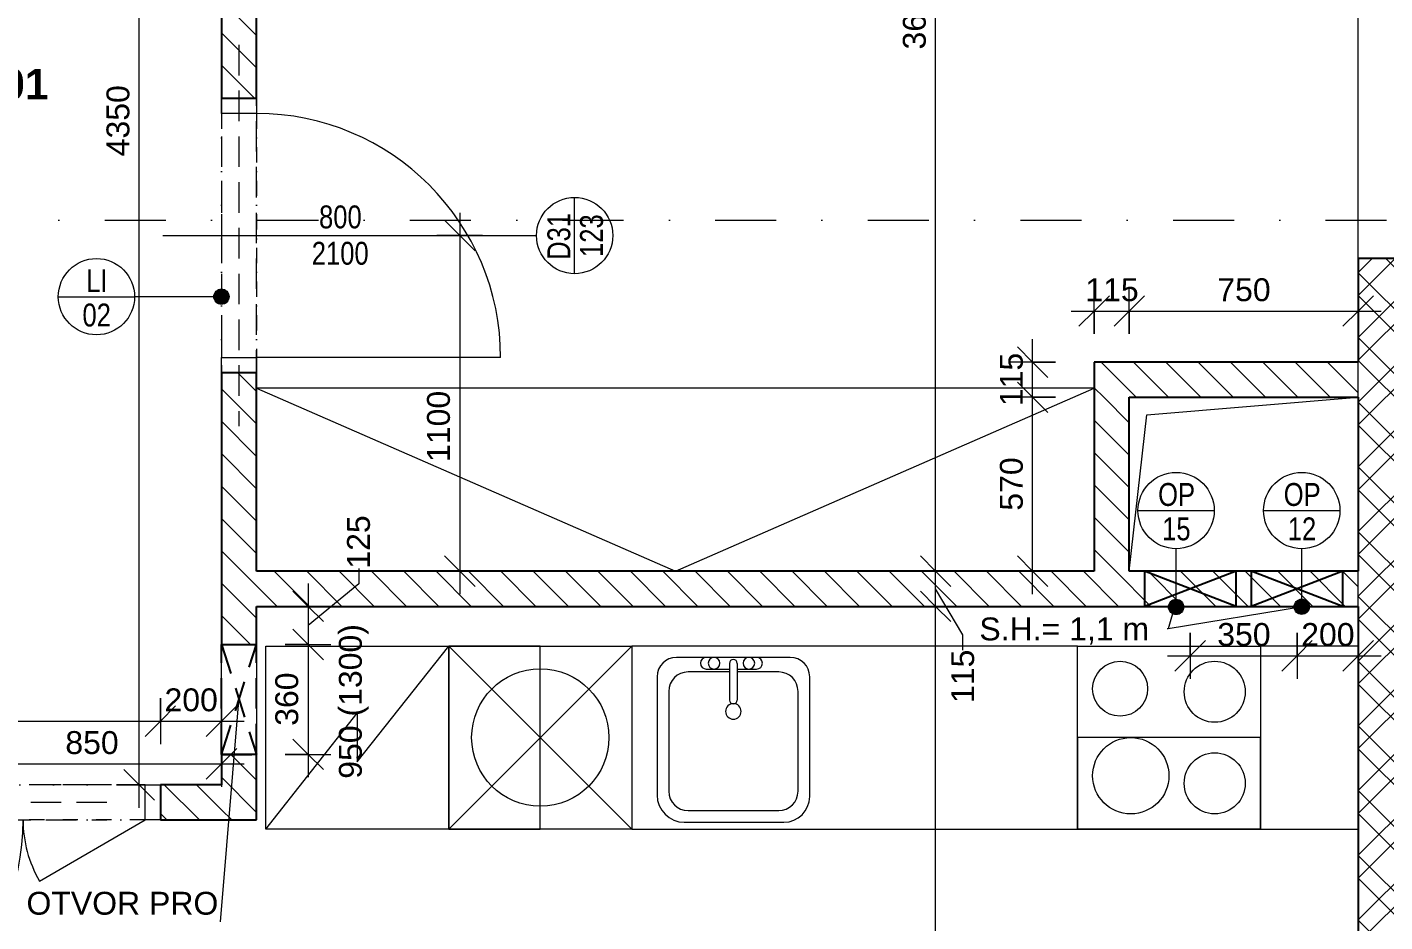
# Model space of a CAD drawing. Header units: millimetres. Extents: x -8633 to 38101, y -2985 to 57546.
# Drawn here: x 16359 to 20808, y 48504 to 51436 of the extents above; entities that cross this region are included whole.
import ezdxf

# ---------------------------------------------------------------- set-up
doc = ezdxf.new("R2010")
doc.units = ezdxf.units.MM
for name, pattern in [('HA_Dash_3mm-S1mm', [150, 100, -50]), ('HA_DashDot_10mm-S3mm', [500, 200, -150, 0, -150]), ('HA_DashDot_2_2mm-S0_6mm', [110, 50, -30, 0, -30])]:
    doc.linetypes.add(name, pattern=pattern)
for name, color, linetype, lineweight in [('A-____-____-DIMS', 9, 'Continuous', 5), ('A-____-____-DIMS-50', 9, 'Continuous', 5), ('A-____-____-IDEN', 9, 'Continuous', 9), ('A-AREA-____-IDEN', 9, 'Continuous', 9), ('A-DETL-____-OTLN', 9, 'Continuous', 25), ('A-DETL-GENF-OTLN', 9, 'Continuous', 9), ('A-DOOR-____-IDEN', 9, 'Continuous', 9), ('A-DOOR-____-MCUT', 9, 'HA_DashDot_2_2mm-S0_6mm', 9), ('A-DOOR-____-OTLN', 9, 'Continuous', 9), ('A-DOOR-FRAM-MCUT', 9, 'Continuous', 9), ('A-GENM-____-HDLN', 9, 'HA_Dash_3mm-S1mm', 9), ('A-GENM-____-IDEN', 9, 'Continuous', 9), ('A-GENM-____-MCUT', 9, 'HA_Dash_3mm-S1mm', 25), ('A-GENM-____-OTLN', 9, 'Continuous', 9), ('A-WALL-____-MCUT', 9, 'Continuous', 25), ('A-WALL-____-OTLN', 9, 'Continuous', 9), ('A-WALL-____-PATT', 9, 'Continuous', 25), ('G-____-____-TEXT', 9, 'Continuous', 5), ('I-FURN-____-OTLN', 9, 'Continuous', 9), ('I-WALL-____-MCUT', 9, 'Continuous', 25), ('I-WALL-____-OTLN', 9, 'Continuous', 9), ('P-SANR-FIXT-OTLN', 9, 'Continuous', 9), ('Q-CASE-____-OTLN', 9, 'Continuous', 9), ('Q-SPCQ-____-OTLN', 9, 'Continuous', 9), ('S-GRID-____-OTLN', 9, 'Continuous', 5)]:
    doc.layers.add(name, color=color, linetype=linetype, lineweight=lineweight)
doc.styles.add('Arial_1', font='arial.ttf', dxfattribs={"height": 75})
doc.styles.add('Arial_2', font='arial.ttf', dxfattribs={"width": 0.8, "height": 75})
doc.styles.add('Arial_B', font='arialbd.ttf', dxfattribs={"height": 100})
doc.dimstyles.new('Inner_Dimensions', dxfattribs={"dimscale": 304.8, "dimtxt": 76.519455, "dimasz": 0.328084, "dimexe": 0.246063, "dimexo": 0.0625, "dimgap": 0.032808, "dimtad": 1, "dimdec": 0, "dimzin": 0, "dimdsep": 46, "dimtxsty": 'Arial_1', "dimblk1": 'OBLIQUE', "dimblk2": 'OBLIQUE', "dimsah": 1, "dimcen": 0.09, "dimdle": 0.246063, "dimazin": 0, "dimtfac": 1, "dimtdec": 4, "dimtix": 1, "dimtmove": 0, "dimatfit": 3, "dimfxl": 0.246063, "dimfxlon": 1, "dimtvp": 1, "dimtolj": 1, "dimtzin": 0, "dimlwd": 9, "dimlwe": 9, "dimarcsym": 2})
doc.dimstyles.new('Inner_Dimensions_1', dxfattribs={"dimscale": 304.8, "dimtxt": 76.519455, "dimasz": 0.328084, "dimexe": 0.246063, "dimexo": 0.0625, "dimgap": 0.032808, "dimtad": 1, "dimdec": 0, "dimzin": 0, "dimdsep": 46, "dimtxsty": 'Arial_1', "dimblk1": 'OBLIQUE', "dimblk2": 'OBLIQUE', "dimsah": 1, "dimcen": 0.09, "dimdle": 0.246063, "dimazin": 0, "dimtfac": 1, "dimtdec": 4, "dimtix": 1, "dimtmove": 2, "dimatfit": 3, "dimfxl": 0.246063, "dimfxlon": 1, "dimtvp": 1, "dimtolj": 1, "dimtzin": 0, "dimlwd": 9, "dimlwe": 9, "dimarcsym": 2})
doc.dimstyles.new('Inner_Dimensions_2', dxfattribs={"dimscale": 304.8, "dimtxt": 76.519455, "dimasz": 0.328084, "dimexe": 0.246063, "dimexo": 0.0625, "dimgap": 0.032808, "dimtad": 1, "dimdec": 0, "dimzin": 0, "dimdsep": 46, "dimtxsty": 'Arial_1', "dimblk1": 'OBLIQUE', "dimblk2": 'OBLIQUE', "dimsah": 1, "dimcen": 0.09, "dimdle": 0.246063, "dimazin": 0, "dimtfac": 1, "dimtdec": 4, "dimtix": 1, "dimtmove": 1, "dimatfit": 3, "dimfxl": 0.246063, "dimfxlon": 1, "dimtvp": 1, "dimtolj": 1, "dimtzin": 0, "dimlwd": 9, "dimlwe": 9, "dimarcsym": 2})
pattern_1 = [(135, (0, 0), (-53.03301, -53.03301), [])]

# ---------------------------------------------------------------- blocks, each defined once
blk = doc.blocks.new('HA_DR_Single_Swing_Solid - In_BJ_800x2100-2124336-DPS_1NP - B')
at = {"layer": 'A-DOOR-____-MCUT'}
for p, q in [((-400, 57.5), (400, 57.5)), ((-400, -57.5), (400, -57.5))]:
    blk.add_line(p, q, dxfattribs=at)
at = {"layer": 'A-DOOR-____-OTLN', "lineweight": 5}
blk.add_line((400, 857.5), (400, 57.5), dxfattribs=at)
blk.add_arc((400, 57.5), 800, 90, 180, dxfattribs=at)
at = {"layer": 'A-DOOR-FRAM-MCUT'}
for p, q in [((-450, 57.5), (-400, 57.5)), ((-400, 57.5), (-400, -57.5)), ((400, 57.5), (450, 57.5)), ((400, -57.5), (400, 57.5)), ((-400, -57.5), (-450, -57.5)), ((450, -57.5), (400, -57.5))]:
    blk.add_line(p, q, dxfattribs=at)
blk = doc.blocks.new('HA_GM_Shaft_Rectangle - Default-2137961-DPS_1NP - B')
at = {"layer": 'A-DETL-GENF-OTLN'}
for p, q in [((57, -57), (750, 0)), ((0, -570), (57, -57))]:
    blk.add_line(p, q, dxfattribs=at)
at = {"layer": 'A-GENM-____-OTLN'}
for p, q in [((0, -570), (0, 0)), ((0, 0), (750, 0)), ((750, 0), (750, -570)), ((750, -570), (0, -570))]:
    blk.add_line(p, q, dxfattribs=at)
blk = doc.blocks.new('Lednice_Mraznička_ADNS - Lednice 600x600x1800-1452862-DPS_1NP - B')
at = {"layer": 'Q-SPCQ-____-OTLN'}
for p, q in [((-300, -300), (-300, 300)), ((80, 0), (-300, 300)), ((300, 300), (300, -300)), ((-80, 0), (80, 0)), ((300, -300), (-80, 0)), ((300, -300), (-300, -300))]:
    blk.add_line(p, q, dxfattribs=at)
blk = doc.blocks.new('Kuchyňská_linka_myčka_ADNS - Myčka-1452875-DPS_1NP - B')
at = {"layer": 'Q-SPCQ-____-OTLN'}
for p, q in [((-300, 300), (300, 300)), ((-300, -300), (-300, 300)), ((300, -300), (-300, 300)), ((-300, -300), (300, 300)), ((300, 300), (300, -300)), ((300, 0), (-300, 0)), ((-300, 0), (-300, -300)), ((300, -300), (300, 0)), ((300, -300), (-300, -300)), ((-300, -300), (300, -300))]:
    blk.add_line(p, q, dxfattribs=at)
blk.add_circle((0, 0), 225, dxfattribs=at)
blk = doc.blocks.new('Casework 15 - Casework 6-1448641-DPS_1NP - B')
at = {"layer": 'Q-CASE-____-OTLN'}
for p, q in [((18979.6, -19290.5), (17519.6, -19290.5)), ((19899.6, -19290.5), (19579.6, -19290.5)), ((17519.6, -19890.5), (18979.6, -19890.5)), ((19579.6, -19890.5), (19899.6, -19890.5))]:
    blk.add_line(p, q, dxfattribs=at)
blk = doc.blocks.new('Skříňka se dřezem_ pravoúhlá - 500 x 440mm-1452876-DPS_1NP - B')
at = {"layer": 'P-SANR-FIXT-OTLN'}
for p, q in [((202.2, 180.1), (-170.8, 180.1)), ((202.2, 180.1), (-170.8, 180.1)), ((91.9, 180.1), (-73.2, 180.1)), ((-73.2, 142), (3, 142)), ((3, 160.7), (3, 40.4)), ((28.4, 160.7), (28.4, 40.4)), ((28.4, 142), (91.9, 142)), ((-234.3, 116.6), (-234.3, -271)), ((-234.3, 116.6), (-234.3, -271)), ((3, 132.5), (-132.7, 132.5)), ((164.1, 132.5), (28.4, 132.5)), ((265.7, -275.5), (265.7, 116.6)), ((265.7, -275.5), (265.7, 116.6)), ((-196.2, 69), (-196.2, -258.3)), ((227.6, -258.3), (227.6, 69)), ((-132.7, -321.8), (164.1, -321.8)), ((-145.4, -359.9), (181.3, -359.9)), ((-145.4, -359.9), (181.3, -359.9))]:
    blk.add_line(p, q, dxfattribs=at)
for centre, radius, start, end in [((-170.8, 116.6), 63.5, 90, 180), ((-170.8, 116.6), 63.5, 90, 180), ((-73.2, 161.1), 19, 90, 270), ((-47.8, 161.1), 19, 360, 180), ((66.5, 161.1), 19, 360, 180), ((91.9, 161.1), 19, 270, 90), ((202.2, 116.6), 63.5, 0, 90), ((202.2, 116.6), 63.5, 360, 90), ((-47.8, 161.1), 19, 180, 0), ((15.7, 160.7), 12.7, 360, 180), ((66.5, 161.1), 19, 180, 360), ((-132.7, 69), 63.5, 90, 180), ((164.1, 69), 63.5, 0, 90), ((15.7, 3.2), 25.4, 360, 180), ((15.7, 3.2), 25.4, 180, 0), ((15.7, 40.4), 12.7, 180, 0), ((-132.7, -258.3), 63.5, 180, 270), ((164.1, -258.3), 63.5, 270, 0), ((-145.4, -271), 88.9, 180, 270), ((-145.4, -271), 88.9, 180, 270), ((181.3, -275.5), 84.4, 270, 0), ((181.3, -275.5), 84.4, 270, 0)]:
    blk.add_arc(centre, radius, start, end, dxfattribs=at)
blk = doc.blocks.new('Kuchyňská_linka_sporák_ADNS - 600x600x800-1452877-DPS_1NP - B')
at = {"layer": 'Q-SPCQ-____-OTLN'}
for p, q in [((0, 0), (600, 0)), ((0, -600), (0, 0)), ((600, 0), (600, -600)), ((600, -300), (0, -300)), ((0, -300), (0, -600)), ((600, -600), (600, -300)), ((600, -600), (0, -600)), ((0, -600), (600, -600))]:
    blk.add_line(p, q, dxfattribs=at)
for centre, radius in [((140, -140), 90), ((450, -150), 100), ((175, -425), 125), ((450, -450), 100)]:
    blk.add_circle(centre, radius, dxfattribs=at)
blk = doc.blocks.new('HA_DR_Double_Swing_Solid - In_BJ_1200x2100_800-1670814-DPS_1NP - B')
at = {"layer": 'A-DOOR-____-MCUT'}
for p, q in [((-600, 57.5), (600, 57.5)), ((-600, -57.5), (600, -57.5))]:
    blk.add_line(p, q, dxfattribs=at)
at = {"layer": 'A-DOOR-____-OTLN', "lineweight": 5}
for p, q in [((600, 857.5), (600, 57.5)), ((-253.6, 257.5), (-600, 57.5))]:
    blk.add_line(p, q, dxfattribs=at)
for centre, radius, start, end in [((600, 57.5), 800, 90, 180), ((-600, 57.5), 400, 360, 30)]:
    blk.add_arc(centre, radius, start, end, dxfattribs=at)
at = {"layer": 'A-DOOR-FRAM-MCUT'}
for p, q in [((-650, 57.5), (-600, 57.5)), ((-600, 57.5), (-600, -57.5)), ((600, 57.5), (650, 57.5)), ((600, -57.5), (600, 57.5)), ((-600, -57.5), (-650, -57.5)), ((650, -57.5), (600, -57.5))]:
    blk.add_line(p, q, dxfattribs=at)
blk = doc.blocks.new('NAB_Šatní_skříň_ADNS - 600x2000xšířka-1731973-DPS_1NP - B')
at = {"layer": 'I-FURN-____-OTLN'}
for p, q in [((0, 600), (1372.5, 0)), ((2745, 600), (0, 600)), ((1372.5, 0), (2745, 600))]:
    blk.add_line(p, q, dxfattribs=at)
blk = doc.blocks.new('TB_Porotherm KP11_5_1250mm - TB_Porotherm KP11_5_1250mm-1925016-DPS_1NP - B')
at = {"layer": 'A-GENM-____-HDLN'}
for p, q in [((625, 57.5), (-625, 57.5)), ((-625, 0), (625, 0)), ((-625, -57.5), (625, -57.5))]:
    blk.add_line(p, q, dxfattribs=at)
blk = doc.blocks.new('HA_GM_Opening_Rectangle_WallBased - Default-2022477-DPS_1NP - B')
at = {"layer": 'A-GENM-____-MCUT'}
for p, q in [((305, 57.5), (-55, -57.5)), ((-55, 57.5), (305, -57.5)), ((-55, 57.5), (-55, -57.5)), ((-55, 57.5), (305, 57.5)), ((305, 57.5), (305, -57.5)), ((-55, -57.5), (305, -57.5))]:
    blk.add_line(p, q, dxfattribs=at)
blk = doc.blocks.new('DIMBLOCK38-DPS_1NP - B')
at = {"layer": 'A-____-____-DIMS-50', "lineweight": 9}
for p, q in [((17776.7, 50827.7), (17776.7, 49577.7)), ((17776.7, 50752.7), (17726.7, 50802.7)), ((17851.7, 50752.7), (17701.7, 50752.7)), ((17776.7, 50752.7), (17826.7, 50702.7)), ((17776.7, 50752.7), (17851.7, 50752.7)), ((17776.7, 49652.7), (17726.7, 49702.7)), ((17851.7, 49652.7), (17701.7, 49652.7)), ((17776.7, 49652.7), (17826.7, 49602.7)), ((17776.7, 49652.7), (17851.7, 49652.7))]:
    blk.add_line(p, q, dxfattribs=at)
at = {"layer": 'A-____-____-DIMS-50', "color": 0, "lineweight": 9, "insert": (17669.4, 50010.9), "char_height": 75, "width": 276.883, "attachment_point": 1, "rotation": 90, "line_spacing_factor": 0.941778, "style": 'Arial_1'}
blk.add_mtext('1100', dxfattribs=at)
blk = doc.blocks.new('_Oblique')
at = {"color": 0, "linetype": 'ByBlock', "lineweight": -2}
blk.add_line((-0.5, -0.5), (0.5, 0.5), dxfattribs=at)
blk = doc.blocks.new('HA_TAG_Door_TypeMark_wDimensions - Scale50_Right with Bouble-921060-DPS_1NP - B')
at = {"layer": 'A-DOOR-____-IDEN'}
for p, q in [((0, 5), (0, -19.5)), ((-2.5, -22), (2.5, -22))]:
    blk.add_line(p, q, dxfattribs=at)
blk.add_circle((0, -22), 2.5, dxfattribs=at)
blk = doc.blocks.new('DIMBLOCK108-DPS_1NP - B')
at = {"layer": 'A-____-____-DIMS-50', "lineweight": 9}
for p, q in [((15395.7, 49236.5), (15395.7, 49086.5)), ((15395.7, 49161.5), (15395.7, 49236.5)), ((15395.7, 49161.5), (15445.7, 49211.5)), ((16795.7, 49236.5), (16795.7, 49086.5)), ((16795.7, 49161.5), (16795.7, 49236.5)), ((16795.7, 49161.5), (16845.7, 49211.5)), ((15395.7, 49161.5), (15345.7, 49111.5)), ((15395.7, 49161.5), (16795.7, 49161.5)), ((16795.7, 49161.5), (16745.7, 49111.5))]:
    blk.add_line(p, q, dxfattribs=at)
at = {"layer": 'A-____-____-DIMS-50', "color": 0, "lineweight": 9, "insert": (15980.3, 49268.9), "char_height": 75, "width": 276.883, "attachment_point": 1, "line_spacing_factor": 0.941778, "style": 'Arial_1'}
blk.add_mtext('1400', dxfattribs=at)
blk = doc.blocks.new('DIMBLOCK109-DPS_1NP - B')
at = {"layer": 'A-____-____-DIMS-50', "lineweight": 9}
for p, q in [((16795.7, 49236.5), (16795.7, 49086.5)), ((16795.7, 49161.5), (16795.7, 49236.5)), ((16795.7, 49161.5), (16845.7, 49211.5)), ((16995.7, 49236.5), (16995.7, 49086.5)), ((16995.7, 49161.5), (16995.7, 49236.5)), ((16995.7, 49161.5), (17045.7, 49211.5)), ((16795.7, 49161.5), (16745.7, 49111.5)), ((16795.7, 49161.5), (17070.7, 49161.5)), ((16995.7, 49161.5), (16945.7, 49111.5))]:
    blk.add_line(p, q, dxfattribs=at)
at = {"layer": 'A-____-____-DIMS-50', "color": 0, "lineweight": 9, "insert": (16809.2, 49268.9), "char_height": 75, "width": 207.662, "attachment_point": 1, "line_spacing_factor": 0.941778, "style": 'Arial_1'}
blk.add_mtext('200', dxfattribs=at)
blk = doc.blocks.new('DIMBLOCK153-DPS_1NP - B')
at = {"layer": 'A-____-____-DIMS-50', "lineweight": 9}
for p, q in [((19336.1, 49537.7), (19286.1, 49587.7)), ((19261.1, 49537.7), (19411.1, 49537.7)), ((19336.1, 49537.7), (19261.1, 49537.7)), ((19336.1, 43977.7), (19336.1, 49537.7)), ((19336.1, 49537.7), (19386.1, 49487.7)), ((19336.1, 44052.7), (19286.1, 44102.7)), ((19261.1, 44052.7), (19411.1, 44052.7)), ((19336.1, 44052.7), (19261.1, 44052.7)), ((19336.1, 44052.7), (19386.1, 44002.7))]:
    blk.add_line(p, q, dxfattribs=at)
at = {"layer": 'A-____-____-DIMS-50', "color": 0, "lineweight": 9, "insert": (19228.7, 46679.9), "char_height": 75, "width": 276.883, "attachment_point": 1, "rotation": 90, "line_spacing_factor": 0.941778, "style": 'Arial_1'}
blk.add_mtext('5485', dxfattribs=at)
blk = doc.blocks.new('DIMBLOCK154-DPS_1NP - B')
at = {"layer": 'A-____-____-DIMS-50', "lineweight": 9}
for p, q in [((19336.1, 49652.7), (19286.1, 49702.7)), ((19261.1, 49652.7), (19411.1, 49652.7)), ((19336.1, 49652.7), (19261.1, 49652.7)), ((19336.1, 49537.7), (19336.1, 49652.7)), ((19336.1, 49652.7), (19386.1, 49602.7)), ((19336.1, 49537.7), (19286.1, 49587.7)), ((19425.7, 49444.1), (19336.1, 49595.2)), ((19261.1, 49537.7), (19411.1, 49537.7)), ((19336.1, 49537.7), (19261.1, 49537.7)), ((19336.1, 49537.7), (19386.1, 49487.7)), ((19425.7, 49394.1), (19425.7, 49444.1))]:
    blk.add_line(p, q, dxfattribs=at)
at = {"layer": 'A-____-____-DIMS-50', "color": 0, "lineweight": 9, "insert": (19387.2, 49221), "char_height": 75, "width": 207.662, "attachment_point": 1, "rotation": 90, "line_spacing_factor": 0.941778, "style": 'Arial_1'}
blk.add_mtext('115', dxfattribs=at)
blk = doc.blocks.new('DIMBLOCK155-DPS_1NP - B')
at = {"layer": 'A-____-____-DIMS-50', "lineweight": 9}
for p, q in [((19336.1, 53302.7), (19286.1, 53352.7)), ((19336.1, 49652.7), (19336.1, 53377.7)), ((19261.1, 53302.7), (19411.1, 53302.7)), ((19336.1, 53302.7), (19261.1, 53302.7)), ((19336.1, 53302.7), (19386.1, 53252.7)), ((19336.1, 49652.7), (19286.1, 49702.7)), ((19261.1, 49652.7), (19411.1, 49652.7)), ((19336.1, 49652.7), (19261.1, 49652.7)), ((19336.1, 49652.7), (19386.1, 49602.7))]:
    blk.add_line(p, q, dxfattribs=at)
at = {"layer": 'A-____-____-DIMS-50', "color": 0, "lineweight": 9, "insert": (19228.7, 51362.4), "char_height": 75, "width": 276.883, "attachment_point": 1, "rotation": 90, "line_spacing_factor": 0.941778, "style": 'Arial_1'}
blk.add_mtext('3650', dxfattribs=at)
blk = doc.blocks.new('DIMBLOCK156-DPS_1NP - B')
at = {"layer": 'A-____-____-DIMS-50', "lineweight": 9}
for p, q in [((19654.1, 50222.7), (19604.1, 50272.7)), ((19729.1, 50222.7), (19579.1, 50222.7)), ((19654.1, 49577.7), (19654.1, 50222.7)), ((19654.1, 50222.7), (19704.1, 50172.7)), ((19654.1, 50222.7), (19729.1, 50222.7)), ((19654.1, 49652.7), (19604.1, 49702.7)), ((19579.1, 49652.7), (19729.1, 49652.7)), ((19654.1, 49652.7), (19579.1, 49652.7)), ((19654.1, 49652.7), (19704.1, 49602.7))]:
    blk.add_line(p, q, dxfattribs=at)
at = {"layer": 'A-____-____-DIMS-50', "color": 0, "lineweight": 9, "insert": (19546.7, 49851.2), "char_height": 75, "width": 207.662, "attachment_point": 1, "rotation": 90, "line_spacing_factor": 0.941778, "style": 'Arial_1'}
blk.add_mtext('570', dxfattribs=at)
blk = doc.blocks.new('DIMBLOCK157-DPS_1NP - B')
at = {"layer": 'A-____-____-DIMS-50', "lineweight": 9}
for p, q in [((19654.1, 50222.7), (19654.1, 50412.7)), ((19654.1, 50337.7), (19604.1, 50387.7)), ((19729.1, 50337.7), (19579.1, 50337.7)), ((19654.1, 50337.7), (19704.1, 50287.7)), ((19654.1, 50337.7), (19729.1, 50337.7)), ((19654.1, 50222.7), (19604.1, 50272.7)), ((19729.1, 50222.7), (19579.1, 50222.7)), ((19654.1, 50222.7), (19704.1, 50172.7)), ((19654.1, 50222.7), (19729.1, 50222.7))]:
    blk.add_line(p, q, dxfattribs=at)
at = {"layer": 'A-____-____-DIMS-50', "color": 0, "lineweight": 9, "insert": (19546.7, 50193.7), "char_height": 75, "width": 207.662, "attachment_point": 1, "rotation": 90, "line_spacing_factor": 0.941778, "style": 'Arial_1'}
blk.add_mtext('115', dxfattribs=at)
blk = doc.blocks.new('DIMBLOCK158-DPS_1NP - B')
at = {"layer": 'A-____-____-DIMS-50', "lineweight": 9}
for p, q in [((19855.7, 50430.3), (19855.7, 50580.3)), ((19855.7, 50505.3), (19905.7, 50555.3)), ((19970.7, 50430.3), (19970.7, 50580.3)), ((19970.7, 50505.3), (20020.7, 50555.3)), ((19780.7, 50505.3), (19970.7, 50505.3)), ((19855.7, 50505.3), (19805.7, 50455.3)), ((19855.7, 50505.3), (19855.7, 50430.3)), ((19970.7, 50505.3), (19920.7, 50455.3)), ((19970.7, 50505.3), (19970.7, 50430.3))]:
    blk.add_line(p, q, dxfattribs=at)
at = {"layer": 'A-____-____-DIMS-50', "color": 0, "lineweight": 9, "insert": (19826.7, 50612.7), "char_height": 75, "width": 207.662, "attachment_point": 1, "line_spacing_factor": 0.941778, "style": 'Arial_1'}
blk.add_mtext('115', dxfattribs=at)
blk = doc.blocks.new('DIMBLOCK159-DPS_1NP - B')
at = {"layer": 'A-____-____-DIMS-50', "lineweight": 9}
for p, q in [((19970.7, 50430.3), (19970.7, 50580.3)), ((19970.7, 50505.3), (20020.7, 50555.3)), ((20720.7, 50580.3), (20720.7, 50430.3)), ((20720.7, 50505.3), (20720.7, 50580.3)), ((20720.7, 50505.3), (20770.7, 50555.3)), ((19970.7, 50505.3), (19920.7, 50455.3)), ((19970.7, 50505.3), (20795.7, 50505.3)), ((19970.7, 50505.3), (19970.7, 50430.3)), ((20720.7, 50505.3), (20670.7, 50455.3))]:
    blk.add_line(p, q, dxfattribs=at)
at = {"layer": 'A-____-____-DIMS-50', "color": 0, "lineweight": 9, "insert": (20259.2, 50612.7), "char_height": 75, "width": 207.662, "attachment_point": 1, "line_spacing_factor": 0.941778, "style": 'Arial_1'}
blk.add_mtext('750', dxfattribs=at)
blk = doc.blocks.new('DIMBLOCK160-DPS_1NP - B')
at = {"layer": 'A-____-____-DIMS-50', "lineweight": 9}
for p, q in [((16726.4, 53302.7), (16676.4, 53352.7)), ((16726.4, 48877.7), (16726.4, 53377.7)), ((16651.4, 53302.7), (16801.4, 53302.7)), ((16726.4, 53302.7), (16651.4, 53302.7)), ((16726.4, 53302.7), (16776.4, 53252.7)), ((16726.4, 48952.7), (16676.4, 49002.7)), ((16651.4, 48952.7), (16801.4, 48952.7)), ((16726.4, 48952.7), (16651.4, 48952.7)), ((16726.4, 48952.7), (16776.4, 48902.7))]:
    blk.add_line(p, q, dxfattribs=at)
at = {"layer": 'A-____-____-DIMS-50', "color": 0, "lineweight": 9, "insert": (16619, 51012.4), "char_height": 75, "width": 276.883, "attachment_point": 1, "rotation": 90, "line_spacing_factor": 0.941778, "style": 'Arial_1'}
blk.add_mtext('4350', dxfattribs=at)
blk = doc.blocks.new('HA_TAG_GM_Products - Generic-588599-DPS_1NP - B')
at = {"layer": 'A-GENM-____-IDEN'}
blk.add_line((-2.5, 0), (2.5, 0), dxfattribs=at)
blk.add_circle((0, 0), 2.5, dxfattribs=at)
blk = doc.blocks.new('DIMBLOCK214-DPS_1NP - B')
at = {"layer": 'A-____-____-DIMS-50', "lineweight": 9}
for p, q in [((16145.7, 49096.4), (16145.7, 48946.4)), ((16145.7, 49021.4), (16145.7, 49096.4)), ((16995.7, 49096.4), (16995.7, 48946.4)), ((16995.7, 49021.4), (16995.7, 49096.4)), ((16145.7, 49021.4), (16195.7, 49071.4)), ((16995.7, 49021.4), (17045.7, 49071.4)), ((16145.7, 49021.4), (16095.7, 48971.4)), ((16145.7, 49021.4), (17070.7, 49021.4)), ((16995.7, 49021.4), (16945.7, 48971.4))]:
    blk.add_line(p, q, dxfattribs=at)
at = {"layer": 'A-____-____-DIMS-50', "color": 0, "lineweight": 9, "insert": (16484.2, 49128.8), "char_height": 75, "width": 207.662, "attachment_point": 1, "line_spacing_factor": 0.941778, "style": 'Arial_1'}
blk.add_mtext('850', dxfattribs=at)
blk = doc.blocks.new('DIMBLOCK225-DPS_1NP - B')
at = {"layer": 'A-____-____-DIMS-50', "lineweight": 9}
for p, q in [((17445.8, 49661.2), (17445.8, 49611.2)), ((17279.7, 49612.7), (17279.7, 49412.7)), ((17445.8, 49611.2), (17279.7, 49475.2)), ((17279.7, 49537.7), (17229.7, 49587.7)), ((17354.7, 49537.7), (17204.7, 49537.7)), ((17279.7, 49537.7), (17329.7, 49487.7)), ((17279.7, 49537.7), (17354.7, 49537.7)), ((17279.7, 49412.7), (17229.7, 49462.7)), ((17204.7, 49412.7), (17354.7, 49412.7)), ((17279.7, 49412.7), (17204.7, 49412.7)), ((17279.7, 49412.7), (17329.7, 49362.7))]:
    blk.add_line(p, q, dxfattribs=at)
at = {"layer": 'A-____-____-DIMS-50', "color": 0, "lineweight": 9, "insert": (17407.3, 49661.2), "char_height": 75, "width": 207.662, "attachment_point": 1, "rotation": 90, "line_spacing_factor": 0.941778, "style": 'Arial_1'}
blk.add_mtext('125', dxfattribs=at)
blk = doc.blocks.new('DIMBLOCK226-DPS_1NP - B')
at = {"layer": 'A-____-____-DIMS-50', "lineweight": 9}
for p, q in [((17279.7, 49412.7), (17229.7, 49462.7)), ((17204.7, 49412.7), (17354.7, 49412.7)), ((17279.7, 49412.7), (17204.7, 49412.7)), ((17279.7, 49412.7), (17279.7, 48977.7)), ((17279.7, 49412.7), (17329.7, 49362.7)), ((17279.7, 49052.7), (17229.7, 49102.7)), ((17204.7, 49052.7), (17354.7, 49052.7)), ((17279.7, 49052.7), (17204.7, 49052.7)), ((17279.7, 49052.7), (17329.7, 49002.7))]:
    blk.add_line(p, q, dxfattribs=at)
at = {"layer": 'A-____-____-DIMS-50', "color": 0, "lineweight": 9, "insert": (17172.3, 49146.2), "char_height": 75, "width": 207.662, "attachment_point": 1, "rotation": 90, "line_spacing_factor": 0.941778, "style": 'Arial_1'}
blk.add_mtext('360', dxfattribs=at)
blk = doc.blocks.new('DIMBLOCK256-DPS_1NP - B')
at = {"layer": 'A-____-____-DIMS-50', "lineweight": 9}
for p, q in [((20170.5, 49450.6), (20170.5, 49300.6)), ((20170.5, 49375.6), (20170.5, 49450.6)), ((20520.5, 49450.6), (20520.5, 49300.6)), ((20520.5, 49375.6), (20520.5, 49450.6)), ((20170.5, 49375.6), (20220.5, 49425.6)), ((20520.5, 49375.6), (20570.5, 49425.6)), ((20095.5, 49375.6), (20520.5, 49375.6)), ((20170.5, 49375.6), (20120.5, 49325.6)), ((20520.5, 49375.6), (20470.5, 49325.6))]:
    blk.add_line(p, q, dxfattribs=at)
at = {"layer": 'A-____-____-DIMS-50', "color": 0, "lineweight": 9, "insert": (20259, 49483), "char_height": 75, "width": 207.662, "attachment_point": 1, "line_spacing_factor": 0.941778, "style": 'Arial_1'}
blk.add_mtext('350', dxfattribs=at)
blk = doc.blocks.new('DIMBLOCK257-DPS_1NP - B')
at = {"layer": 'A-____-____-DIMS-50', "lineweight": 9}
for p, q in [((20520.5, 49450.6), (20520.5, 49300.6)), ((20520.5, 49375.6), (20520.5, 49450.6)), ((20720.7, 49450.6), (20720.7, 49300.6)), ((20720.7, 49375.6), (20720.7, 49450.6)), ((20520.5, 49375.6), (20570.5, 49425.6)), ((20720.7, 49375.6), (20770.7, 49425.6)), ((20520.5, 49375.6), (20470.5, 49325.6)), ((20520.5, 49375.6), (20795.7, 49375.6)), ((20720.7, 49375.6), (20670.7, 49325.6))]:
    blk.add_line(p, q, dxfattribs=at)
at = {"layer": 'A-____-____-DIMS-50', "color": 0, "lineweight": 9, "insert": (20534.1, 49483), "char_height": 75, "width": 207.662, "attachment_point": 1, "line_spacing_factor": 0.941778, "style": 'Arial_1'}
blk.add_mtext('200', dxfattribs=at)

msp = doc.modelspace()

# ---------------------------------------------------------------- hatches: boundary and pattern name
at = {"layer": 'A-GENM-____-IDEN'}
h = msp.add_hatch(color=256, dxfattribs=at)
edge = h.paths.add_edge_path()
edge.add_arc((16995.7, 50552.4), 25, 0, 360)
h = msp.add_hatch(color=256, dxfattribs=at)
edge = h.paths.add_edge_path()
edge.add_arc((20124.2, 49535.6), 25, 0, 360)
h = msp.add_hatch(color=256, dxfattribs=at)
edge = h.paths.add_edge_path()
edge.add_arc((20535.8, 49536.3), 25, 0, 360)
at = {"layer": 'A-WALL-____-PATT', "lineweight": 5}
h = msp.add_hatch(dxfattribs=at)
h.set_pattern_fill('FP_2', color=256, style=0, pattern_type=2)
h.set_pattern_definition(pattern_1)
h.paths.add_polyline_path([(16995.7, 48837.7), (17110.7, 48837.7), (17110.7, 49052.7), (16995.7, 49052.7), (16995.7, 48952.7)])
h.paths.add_polyline_path([(17110.7, 49412.7), (17110.7, 50302.7), (16995.7, 50302.7), (16995.7, 49412.7)])
h.paths.add_polyline_path([(17110.7, 51202.7), (17110.7, 53302.7), (16995.7, 53302.7), (16995.7, 51202.7)])
h = msp.add_hatch(dxfattribs=at)
h.set_pattern_fill('FP_1', color=256, style=0, pattern_type=2)
h.set_pattern_definition([(45, (0, 0), (-106.066, 106.066), []), (45, (75, 0), (-106.066, 106.066), []), (315, (0, 0), (106.066, 106.066), []), (315, (75, 0), (106.066, 106.066), [])])
h.paths.add_polyline_path([(20720.7, 43612.7), (21160.7, 43612.7), (21160.7, 46677.7), (20720.7, 46677.7), (20720.7, 44052.7)])
h.paths.add_polyline_path([(20720.7, 47677.7), (21160.7, 47677.7), (21160.7, 50677.7), (20720.7, 50677.7), (20720.7, 48698)])
h.paths.add_polyline_path([(21160.7, 51677.7), (21160.7, 53302.7), (20720.7, 53302.7), (20720.7, 51677.7)])
h = msp.add_hatch(dxfattribs=at)
h.set_pattern_fill('FP_2', color=256, style=0, pattern_type=2)
h.set_pattern_definition(pattern_1)
h.paths.add_polyline_path([(20720.7, 50222.7), (20720.7, 50337.7), (19855.7, 50337.7), (19855.7, 50222.7), (20602.6, 50222.7)])
h = msp.add_hatch(dxfattribs=at)
h.set_pattern_fill('FP_2', color=256, style=0, pattern_type=2)
h.set_pattern_definition(pattern_1)
h.paths.add_polyline_path([(19970.7, 49652.7), (19970.7, 50222.7), (19855.7, 50222.7), (19855.7, 49652.7)])
h = msp.add_hatch(dxfattribs=at)
h.set_pattern_fill('FP_2', color=256, style=0, pattern_type=2)
h.set_pattern_definition(pattern_1)
h.paths.add_polyline_path([(20720.7, 49537.7), (20720.7, 49652.7), (17110.7, 49652.7), (17110.7, 49537.7), (20602.6, 49537.7)])
h = msp.add_hatch(dxfattribs=at)
h.set_pattern_fill('FP_2', color=256, style=0, pattern_type=2)
h.set_pattern_definition(pattern_1)
h.paths.add_polyline_path([(16995.7, 48837.7), (16995.7, 48952.7), (16795.7, 48952.7), (16795.7, 48837.7)])
h.paths.add_polyline_path([(15395.7, 48837.7), (15495.7, 48837.7), (15495.7, 48952.7), (15395.7, 48952.7)])

# ---------------------------------------------------------------- linework, layer by layer
at = {"layer": 'A-____-____-IDEN'}
msp.add_line((17053.3, 49240.8), (16991.9, 48504.2), dxfattribs=at)
at = {"layer": 'A-DETL-____-OTLN'}
for p, q in [((20320.5, 49652.7), (20020.5, 49652.7)), ((20020.5, 49652.7), (20020.5, 49537.7)), ((20320.5, 49652.7), (20020.5, 49537.7)), ((20320.5, 49537.7), (20020.5, 49652.7)), ((20320.5, 49537.7), (20320.5, 49652.7)), ((20670.5, 49652.7), (20370.5, 49652.7)), ((20370.5, 49652.7), (20370.5, 49537.7)), ((20670.5, 49652.7), (20370.5, 49537.7)), ((20670.5, 49537.7), (20370.5, 49652.7)), ((20670.5, 49537.7), (20670.5, 49652.7)), ((20020.5, 49537.7), (20320.5, 49537.7)), ((20370.5, 49537.7), (20670.5, 49537.7))]:
    msp.add_line(p, q, dxfattribs=at)
at = {"layer": 'A-GENM-____-IDEN'}
for p, q in [((16995.7, 50552.4), (16711.2, 50552.4)), ((20124.2, 49535.6), (20124.2, 49726.7)), ((20535.8, 49536.3), (20535.8, 49726.7))]:
    msp.add_line(p, q, dxfattribs=at)
for centre in [(16995.7, 50552.4), (20124.2, 49535.6), (20535.8, 49536.3)]:
    msp.add_circle(centre, 25, dxfattribs=at)
at = {"layer": 'A-WALL-____-MCUT'}
for p, q in [((20720.7, 50677.7), (20720.7, 50337.7)), ((21205.7, 50677.7), (20720.7, 50677.7)), ((20720.7, 50222.7), (20720.7, 49652.7)), ((20720.7, 49537.7), (20720.7, 47677.7))]:
    msp.add_line(p, q, dxfattribs=at)
at = {"layer": 'A-WALL-____-MCUT', "lineweight": 9}
for p, q in [((20720.7, 50222.7), (20720.7, 50337.7)), ((20720.7, 49537.7), (20720.7, 49652.7))]:
    msp.add_line(p, q, dxfattribs=at)
at = {"layer": 'A-WALL-____-OTLN'}
msp.add_line((20720.7, 50677.7), (20720.7, 51677.7), dxfattribs=at)
at = {"layer": 'G-____-____-TEXT', "color": 250, "lineweight": 9}
for p, q in [((20121.1, 49543.7), (20098.5, 49463.7)), ((20538.1, 49535.9), (20098.5, 49463.7)), ((20098.5, 49463.7), (20095.1, 49463.7))]:
    msp.add_line(p, q, dxfattribs=at)
at = {"layer": 'I-WALL-____-MCUT'}
for p, q in [((16995.7, 53302.7), (16995.7, 51202.7)), ((17110.7, 51202.7), (17110.7, 53302.7)), ((16995.7, 51202.7), (17110.7, 51202.7)), ((20720.7, 50337.7), (19855.7, 50337.7)), ((19855.7, 50337.7), (19855.7, 49652.7)), ((17110.7, 50302.7), (16995.7, 50302.7)), ((16995.7, 50302.7), (16995.7, 49412.7)), ((17110.7, 49652.7), (17110.7, 50302.7)), ((19970.7, 50222.7), (20720.7, 50222.7)), ((19970.7, 49652.7), (19970.7, 50222.7)), ((19855.7, 49652.7), (17110.7, 49652.7)), ((20720.7, 49652.7), (19970.7, 49652.7)), ((17110.7, 49412.7), (17110.7, 49537.7)), ((17110.7, 49537.7), (20720.7, 49537.7)), ((16995.7, 49412.7), (17110.7, 49412.7)), ((17110.7, 49052.7), (16995.7, 49052.7)), ((16995.7, 49052.7), (16995.7, 48952.7)), ((17110.7, 48837.7), (17110.7, 49052.7)), ((16995.7, 48952.7), (16795.7, 48952.7)), ((16795.7, 48952.7), (16795.7, 48837.7)), ((16795.7, 48837.7), (17110.7, 48837.7))]:
    msp.add_line(p, q, dxfattribs=at)
at = {"layer": 'I-WALL-____-OTLN'}
for p, q in [((16995.7, 49052.7), (16995.7, 49412.7)), ((17110.7, 49412.7), (17110.7, 49052.7))]:
    msp.add_line(p, q, dxfattribs=at)
at = {"layer": 'S-GRID-____-OTLN', "linetype": 'HA_DashDot_10mm-S3mm', "lineweight": 9}
msp.add_line((-6891.4, 50802.7), (21515.9, 50802.7), dxfattribs=at)

# ---------------------------------------------------------------- block references
at = {"layer": 'A-DOOR-____-IDEN', "xscale": 49.99999999999998, "yscale": 49.99999999999998, "zscale": 49.99999999999998, "rotation": 89.99999999999972}
msp.add_blockref('HA_TAG_Door_TypeMark_wDimensions - Scale50_Right with Bouble-921060-DPS_1NP - B', (17053.2, 50752.7), dxfattribs=at)
at = {"layer": 'A-DOOR-____-OTLN'}
for name, p, rotation in [('HA_DR_Single_Swing_Solid - In_BJ_800x2100-2124336-DPS_1NP - B', (17053.2, 50752.7), 269.9999999999998), ('HA_DR_Double_Swing_Solid - In_BJ_1200x2100_800-1670814-DPS_1NP - B', (16145.7, 48895.2), 180)]:
    msp.add_blockref(name, p, dxfattribs=dict(at, rotation=rotation))
at = {"layer": 'A-GENM-____-IDEN', "xscale": 49.99999999999998, "yscale": 49.99999999999998, "zscale": 49.99999999999998}
for p in [(16586.2, 50552.4), (20124.2, 49851.7), (20535.8, 49851.7)]:
    msp.add_blockref('HA_TAG_GM_Products - Generic-588599-DPS_1NP - B', p, dxfattribs=at)
at = {"layer": 'A-GENM-____-OTLN'}
for name, p, rotation in [('TB_Porotherm KP11_5_1250mm - TB_Porotherm KP11_5_1250mm-1925016-DPS_1NP - B', (17053.2, 50752.7), 269.9999999999998), ('HA_GM_Opening_Rectangle_WallBased - Default-2022477-DPS_1NP - B', (17053.2, 49107.7), 89.9999999999998), ('TB_Porotherm KP11_5_1250mm - TB_Porotherm KP11_5_1250mm-1925016-DPS_1NP - B', (15995.7, 48895.2), 180)]:
    msp.add_blockref(name, p, dxfattribs=dict(at, rotation=rotation))
at = {"layer": 'A-GENM-____-OTLN', "lineweight": 5}
msp.add_blockref('HA_GM_Shaft_Rectangle - Default-2137961-DPS_1NP - B', (19970.7, 50222.7), dxfattribs=at)
at = {"layer": 'I-FURN-____-OTLN'}
msp.add_blockref('NAB_Šatní_skříň_ADNS - 600x2000xšířka-1731973-DPS_1NP - B', (17110.7, 49652.7), dxfattribs=at)
at = {"layer": 'P-SANR-FIXT-OTLN'}
msp.add_blockref('Skříňka se dřezem_ pravoúhlá - 500 x 440mm-1452876-DPS_1NP - B', (18657.7, 49190.2), dxfattribs=at)
at = {"layer": 'Q-CASE-____-OTLN'}
msp.add_blockref('Casework 15 - Casework 6-1448641-DPS_1NP - B', (821.1, 68698.2), dxfattribs=at)
at = {"layer": 'Q-SPCQ-____-OTLN', "rotation": 269.9999999999998}
for name, p in [('Lednice_Mraznička_ADNS - Lednice 600x600x1800-1452862-DPS_1NP - B', (17440.7, 49107.7)), ('Kuchyňská_linka_myčka_ADNS - Myčka-1452875-DPS_1NP - B', (18040.7, 49107.7))]:
    msp.add_blockref(name, p, dxfattribs=at)
at = {"layer": 'Q-SPCQ-____-OTLN'}
msp.add_blockref('Kuchyňská_linka_sporák_ADNS - 600x600x800-1452877-DPS_1NP - B', (19800.7, 49407.7), dxfattribs=at)

# ---------------------------------------------------------------- texts
at = {"layer": 'A-____-____-IDEN', "lineweight": 5, "insert": (16356.9, 48602.3), "char_height": 75, "width": 765.612, "attachment_point": 1, "style": 'Arial_1'}
msp.add_mtext('OTVOR PRO', dxfattribs=at)
at = {"layer": 'A-AREA-____-IDEN', "lineweight": 5, "insert": (15901.4, 51298.8), "char_height": 100, "width": 653.375, "attachment_point": 1, "style": 'Arial_B'}
msp.add_mtext('B.1.3.01', dxfattribs=at)
at = {"layer": 'A-DOOR-____-IDEN', "lineweight": 5, "char_height": 75, "attachment_point": 1, "style": 'Arial_2'}
for s, insert, width in [('800', (17315.6, 50851.3), 173.164), ('2100', (17291.8, 50732.2), 230.886)]:
    msp.add_mtext(s, dxfattribs=dict(at, insert=insert, width=width))
at = {"layer": 'A-DOOR-____-IDEN', "lineweight": 5, "char_height": 75, "attachment_point": 1, "rotation": 90, "style": 'Arial_2'}
for s, insert, width in [('D31', (18063.8, 50673), 189.198), ('123', (18170.9, 50682.5), 173.164)]:
    msp.add_mtext(s, dxfattribs=dict(at, insert=insert, width=width))
at = {"layer": 'A-GENM-____-IDEN', "lineweight": 5, "char_height": 75, "attachment_point": 1, "style": 'Arial_2'}
for s, insert, width in [('LI', (16552.4, 50642.5), 86.582), ('02', (16540.4, 50529.8), 115.443), ('OP', (20065.2, 49941.8), 147.51), ('OP', (20476.8, 49941.8), 147.51), ('12', (20490, 49829.1), 115.443), ('15', (20078.4, 49829.1), 115.443)]:
    msp.add_mtext(s, dxfattribs=dict(at, insert=insert, width=width))
at = {"layer": 'A-GENM-____-IDEN', "lineweight": 5, "insert": (17380.7, 48972.8), "char_height": 75, "width": 629.325, "attachment_point": 1, "rotation": 90, "style": 'Arial_1'}
msp.add_mtext('950 (1300)', dxfattribs=at)
at = {"layer": 'G-____-____-TEXT', "color": 7, "lineweight": 9, "insert": (19479.5, 49501.2), "char_height": 75, "width": 685.443, "attachment_point": 1, "style": 'Arial_1'}
msp.add_mtext('S.H.= 1,1 m', dxfattribs=at)

# ---------------------------------------------------------------- dimensions: what is measured, and where the dimension line sits
at = {"layer": 'A-____-____-DIMS', "lineweight": 9}
for base, p1, p2, override, picture, middle in [((16726.4, 53302.7), (16651.4, 48952.7), (16651.4, 53302.7), {"dimpost": '<>', "dimfxl": 4350}, 'DIMBLOCK160-DPS_1NP - B', (16678, 51127.7)), ((19336.1, 53302.7), (19261.1, 49652.7), (19261.1, 53302.7), {"dimpost": '<>', "dimfxl": 3650}, 'DIMBLOCK155-DPS_1NP - B', (19287.8, 51477.7)), ((19654.1, 50337.7), (19729.1, 50222.7), (19729.1, 50337.7), {"dimpost": '<>', "dimfxl": 115}, 'DIMBLOCK157-DPS_1NP - B', (19605.8, 50280.2)), ((19654.1, 50222.7), (19579.1, 49652.7), (19729.1, 50222.7), {"dimpost": '<>', "dimfxl": 589.406481}, 'DIMBLOCK156-DPS_1NP - B', (19605.8, 49937.7)), ((19336.1, 49537.7), (19261.1, 44052.7), (19261.1, 49537.7), {"dimpost": '<>', "dimfxl": 5485}, 'DIMBLOCK153-DPS_1NP - B', (19287.8, 46795.2)), ((17279.7, 49052.7), (17204.7, 49412.7), (17204.7, 49052.7), {"dimpost": '<>', "dimfxl": 360}, 'DIMBLOCK226-DPS_1NP - B', (17231.4, 49232.7))]:
    dim = msp.add_linear_dim(base=base, p1=p1, p2=p2, angle=90, dimstyle='Inner_Dimensions', override=override, dxfattribs=at)
    dim.commit()
    dim.dimension.update_dxf_attribs({"geometry": picture, "text_midpoint": middle})
for base, p1, p2, dimstyle, override, picture, middle in [((17776.7, 49652.7), (17851.7, 50752.7), (17851.7, 49652.7), 'Inner_Dimensions_1', {"dimpost": '<>', "dimfxl": 1100}, 'DIMBLOCK38-DPS_1NP - B', (17719.4, 50149.4)), ((17279.7, 49412.7), (17354.7, 49537.7), (17204.7, 49412.7), 'Inner_Dimensions_2', {"dimpost": '<>', "dimfxl": 195.256242}, 'DIMBLOCK225-DPS_1NP - B', (17457.3, 49765.1)), ((19336.1, 49652.7), (19261.1, 49537.7), (19261.1, 49652.7), 'Inner_Dimensions_2', {"dimpost": '<>', "dimfxl": 115}, 'DIMBLOCK154-DPS_1NP - B', (19437.2, 49324.9))]:
    dim = msp.add_linear_dim(base=base, p1=p1, p2=p2, angle=90, dimstyle=dimstyle, override=override, dxfattribs=at)
    dim.commit()
    dim.dimension.update_dxf_attribs({"geometry": picture, "text_midpoint": middle, "dimtype": 160, "text_rotation": 90})
for base, p1, p2, override, picture, middle in [((19970.7, 50505.3), (19855.7, 50430.3), (19970.7, 50430.3), {"dimpost": '<>', "dimfxl": 115}, 'DIMBLOCK158-DPS_1NP - B', (19913.2, 50553.6)), ((20720.7, 50505.3), (19970.7, 50430.3), (20720.7, 50580.3), {"dimpost": '<>', "dimfxl": 764.852927}, 'DIMBLOCK159-DPS_1NP - B', (20345.7, 50553.6)), ((20520.5, 49375.6), (20170.5, 49450.6), (20520.5, 49450.6), {"dimpost": '<>', "dimfxl": 350}, 'DIMBLOCK256-DPS_1NP - B', (20345.5, 49423.9)), ((20720.7, 49375.6), (20520.5, 49450.6), (20720.7, 49450.6), {"dimpost": '<>', "dimfxl": 200.170756}, 'DIMBLOCK257-DPS_1NP - B', (20620.6, 49423.9)), ((16795.7, 49161.5), (15395.7, 49236.5), (16795.7, 49236.5), {"dimpost": '<>', "dimfxl": 1400}, 'DIMBLOCK108-DPS_1NP - B', (16095.7, 49209.8)), ((16995.7, 49161.5), (16795.7, 49236.5), (16995.7, 49236.5), {"dimpost": '<>', "dimfxl": 200}, 'DIMBLOCK109-DPS_1NP - B', (16895.7, 49209.8)), ((16995.7, 49021.4), (16145.7, 49096.4), (16995.7, 49096.4), {"dimpost": '<>', "dimfxl": 850}, 'DIMBLOCK214-DPS_1NP - B', (16570.7, 49069.7))]:
    dim = msp.add_linear_dim(base=base, p1=p1, p2=p2, dimstyle='Inner_Dimensions', override=override, dxfattribs=at)
    dim.commit()
    dim.dimension.update_dxf_attribs({"geometry": picture, "text_midpoint": middle})

doc.saveas('drawing.dxf')
